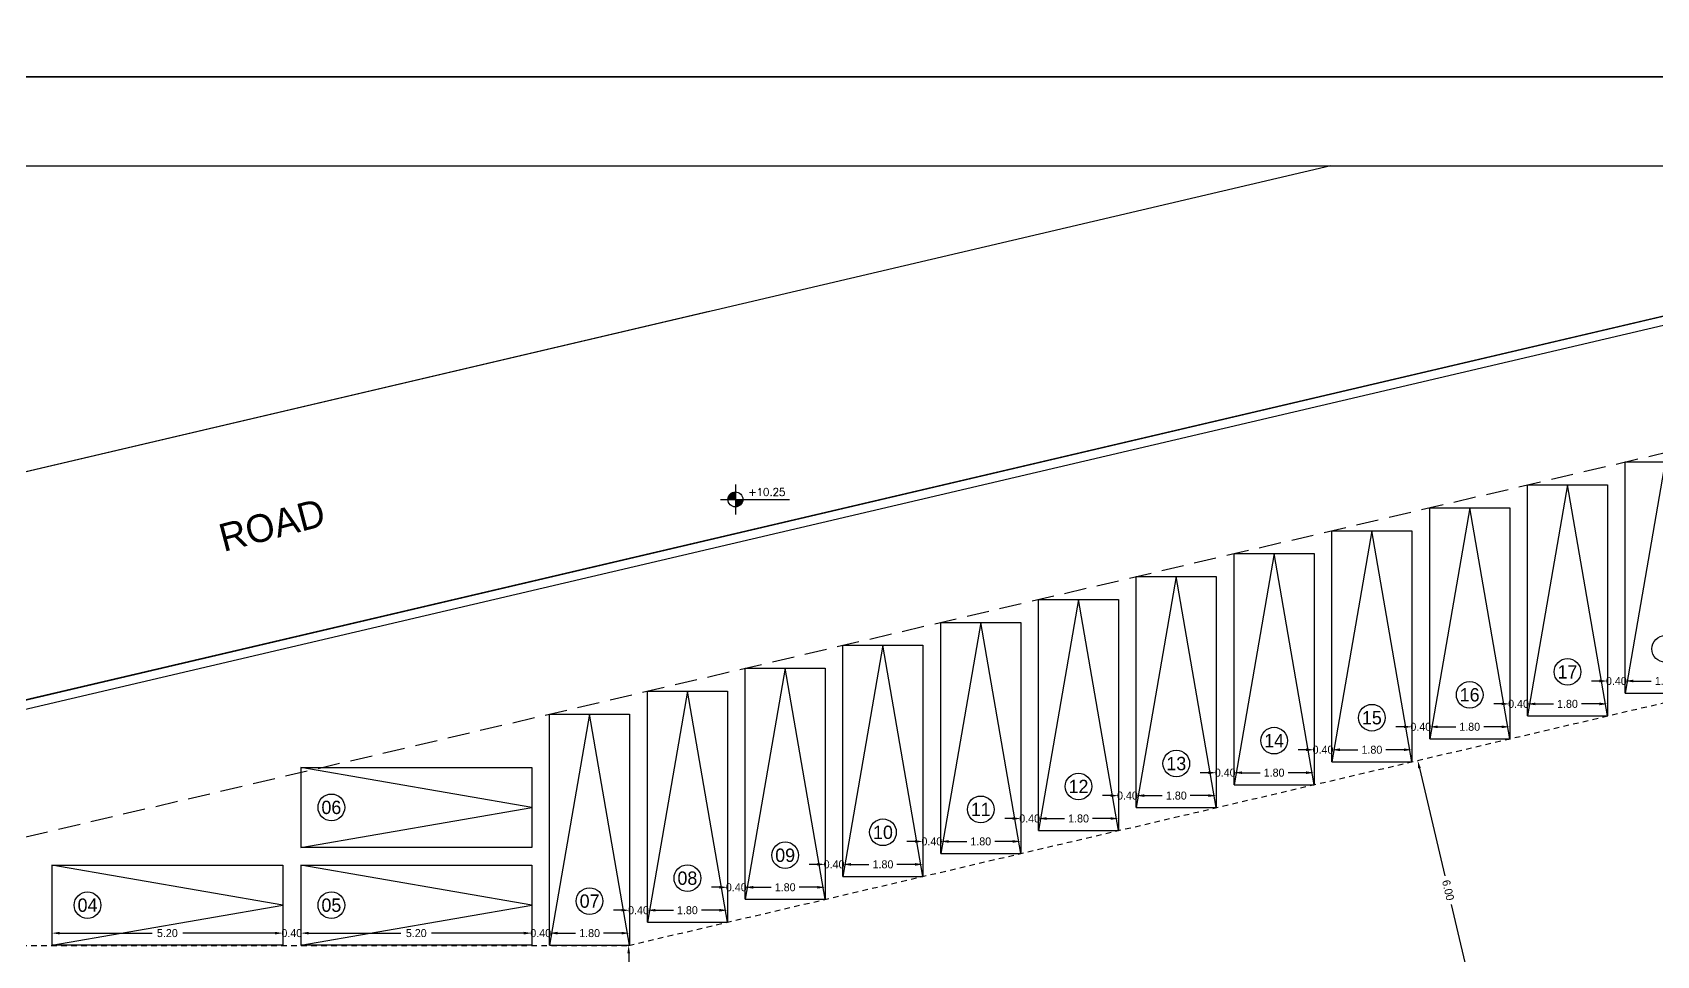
# Model space of a CAD drawing. Header units: metres. Extents: x -353217 to -351774, y -68080 to -67552.
# Drawn here: x -352463.63 to -352427.09, y -67859.64 to -67838.88 of the extents above; entities that cross this region are included whole.
import ezdxf
from ezdxf.enums import TextEntityAlignment as Align

# ---------------------------------------------------------------- set-up
doc = ezdxf.new("R2010")
doc.units = ezdxf.units.M
doc.header["$MEASUREMENT"] = 0
doc.header["$PDMODE"] = 2
doc.header["$PDSIZE"] = -0.6
doc.linetypes.add('DASHED', pattern=[0.75, 0.5, -0.25])
doc.linetypes.add('HIDDEN2', pattern=[0.1875, 0.125, -0.0625])
for name, color, linetype in [('A-dim', 4, 'Continuous'), ('A-levels', 4, 'Continuous'), ('A-TEXT', 6, 'Continuous'), ('A-walls', 5, 'Continuous'), ('axe', 9, 'HIDDEN2'), ('car', 7, 'Continuous'), ('Dim', 40, 'Continuous'), ('etage courant', 10, 'Continuous'), ('lot', 3, 'Continuous')]:
    doc.layers.add(name, color=color, linetype=linetype)
doc.styles.add('ROMANS', font='romans', dxfattribs={"height": 0.4})
doc.dimstyles.get("Standard").update_dxf_attribs({"dimtxt": 0.18, "dimasz": 0.18, "dimexe": 0.18, "dimexo": 0.0625, "dimgap": 0.09, "dimtad": 0, "dimzin": 0, "dimdsep": 46, "dimtxsty": 'Standard', "dimcen": 0.09, "dimse1": 1, "dimse2": 1, "dimadec": 0, "dimazin": 0, "dimtfac": 1, "dimtix": 1, "dimtofl": 0, "dimtmove": 0, "dimatfit": 3, "dimfxl": 1, "dimtolj": 1, "dimtzin": 0, "dimarcsym": 0})

# ---------------------------------------------------------------- blocks, each defined once
blk = doc.blocks.new('planlev')
h = blk.add_hatch(color=256)
h.paths.add_polyline_path([(0, 0.2, 0.414214), (-0.2, 0), (0, 0)])
h.paths.add_polyline_path([(0.2, 0), (0, 0), (0, -0.2, 0.414214)])
for p, q in [((-0.4, 0), (1.445, 0)), ((0, 0.4), (0, -0.4))]:
    blk.add_line(p, q)
blk.add_circle((0, 0), 0.2)
at = {"style": 'ROMANS'}
for tag, p in [('LEVEL-NOTATION', (0.345, 0.099)), ('FINISH', (0.345, -0.301))]:
    blk.add_attdef(tag, p, '', height=0.2, dxfattribs=at)
blk = doc.blocks.new('*D7')
at = {"layer": 'A-dim', "color": 0, "lineweight": -2, "transparency": 16777216}
for p, q in [((-352463.011, -67859.141), (-352460.936, -67859.141)), ((-352458.171, -67859.141), (-352460.246, -67859.141))]:
    blk.add_line(p, q, dxfattribs=at)
at = {"layer": 'A-dim', "color": 0, "transparency": 16777216}
for points in [[(-352463.011, -67859.111), (-352463.011, -67859.171), (-352463.191, -67859.141)], [(-352458.171, -67859.111), (-352458.171, -67859.171), (-352457.991, -67859.141)]]:
    blk.add_solid(points, dxfattribs=at)
at = {"layer": 'Defpoints', "color": 0, "transparency": 16777216}
for p in [(-352457.991, -67859.141), (-352463.191, -67859.412), (-352457.991, -67859.41)]:
    blk.add_point(p, dxfattribs=at)
at = {"layer": 'A-dim', "color": 0, "transparency": 16777216, "insert": (-352460.591, -67859.141), "char_height": 0.18, "attachment_point": 5}
blk.add_mtext('\\A1;5.20', dxfattribs=at)
blk = doc.blocks.new('*D8')
at = {"layer": 'A-dim', "color": 0, "lineweight": -2, "transparency": 16777216}
for p, q in [((-352458.171, -67859.141), (-352458.351, -67859.141)), ((-352457.411, -67859.141), (-352457.231, -67859.141))]:
    blk.add_line(p, q, dxfattribs=at)
at = {"layer": 'A-dim', "color": 0, "transparency": 16777216}
for points in [[(-352458.171, -67859.111), (-352458.171, -67859.171), (-352457.991, -67859.141)], [(-352457.411, -67859.111), (-352457.411, -67859.171), (-352457.591, -67859.141)]]:
    blk.add_solid(points, dxfattribs=at)
at = {"layer": 'Defpoints', "color": 0, "transparency": 16777216}
for p in [(-352457.591, -67859.141), (-352457.591, -67859.141), (-352457.991, -67859.41)]:
    blk.add_point(p, dxfattribs=at)
at = {"layer": 'A-dim', "color": 0, "transparency": 16777216, "insert": (-352457.791, -67859.141), "char_height": 0.18, "attachment_point": 5}
blk.add_mtext('\\A1;0.40', dxfattribs=at)
blk = doc.blocks.new('*D9')
at = {"layer": 'A-dim', "color": 0, "lineweight": -2, "transparency": 16777216}
for p, q in [((-352457.411, -67859.141), (-352455.336, -67859.141)), ((-352452.571, -67859.141), (-352454.646, -67859.141))]:
    blk.add_line(p, q, dxfattribs=at)
at = {"layer": 'A-dim', "color": 0, "transparency": 16777216}
for points in [[(-352457.411, -67859.111), (-352457.411, -67859.171), (-352457.591, -67859.141)], [(-352452.571, -67859.111), (-352452.571, -67859.171), (-352452.391, -67859.141)]]:
    blk.add_solid(points, dxfattribs=at)
at = {"layer": 'Defpoints', "color": 0, "transparency": 16777216}
for p in [(-352452.391, -67858.51), (-352457.591, -67859.141), (-352452.391, -67859.141)]:
    blk.add_point(p, dxfattribs=at)
at = {"layer": 'A-dim', "color": 0, "transparency": 16777216, "insert": (-352454.991, -67859.141), "char_height": 0.18, "attachment_point": 5}
blk.add_mtext('\\A1;5.20', dxfattribs=at)
blk = doc.blocks.new('*D10')
at = {"layer": 'A-dim', "color": 0, "lineweight": -2, "transparency": 16777216}
for p, q in [((-352452.571, -67859.141), (-352452.751, -67859.141)), ((-352451.811, -67859.141), (-352451.631, -67859.141))]:
    blk.add_line(p, q, dxfattribs=at)
at = {"layer": 'A-dim', "color": 0, "transparency": 16777216}
for points in [[(-352452.571, -67859.111), (-352452.571, -67859.171), (-352452.391, -67859.141)], [(-352451.811, -67859.111), (-352451.811, -67859.171), (-352451.991, -67859.141)]]:
    blk.add_solid(points, dxfattribs=at)
at = {"layer": 'Defpoints', "color": 0, "transparency": 16777216}
for p in [(-352452.391, -67858.51), (-352451.991, -67859.141), (-352451.991, -67859.141)]:
    blk.add_point(p, dxfattribs=at)
at = {"layer": 'A-dim', "color": 0, "transparency": 16777216, "insert": (-352452.191, -67859.141), "char_height": 0.18, "attachment_point": 5}
blk.add_mtext('\\A1;0.40', dxfattribs=at)
blk = doc.blocks.new('*D11')
at = {"layer": 'A-dim', "color": 0, "lineweight": -2, "transparency": 16777216}
for p, q in [((-352451.811, -67859.141), (-352451.406, -67859.141)), ((-352450.371, -67859.141), (-352450.776, -67859.141))]:
    blk.add_line(p, q, dxfattribs=at)
at = {"layer": 'A-dim', "color": 0, "transparency": 16777216}
for points in [[(-352451.811, -67859.111), (-352451.811, -67859.171), (-352451.991, -67859.141)], [(-352450.371, -67859.111), (-352450.371, -67859.171), (-352450.191, -67859.141)]]:
    blk.add_solid(points, dxfattribs=at)
at = {"layer": 'Defpoints', "color": 0, "transparency": 16777216}
for p in [(-352451.991, -67859.141), (-352450.191, -67859.141), (-352450.191, -67859.141)]:
    blk.add_point(p, dxfattribs=at)
at = {"layer": 'A-dim', "color": 0, "transparency": 16777216, "insert": (-352451.091, -67859.141), "char_height": 0.18, "attachment_point": 5}
blk.add_mtext('\\A1;1.80', dxfattribs=at)
blk = doc.blocks.new('*D12')
at = {"layer": 'A-dim', "color": 0, "lineweight": -2, "transparency": 16777216}
for p, q in [((-352450.371, -67858.626), (-352450.551, -67858.626)), ((-352449.611, -67858.626), (-352449.431, -67858.626))]:
    blk.add_line(p, q, dxfattribs=at)
at = {"layer": 'A-dim', "color": 0, "transparency": 16777216}
for points in [[(-352450.371, -67858.596), (-352450.371, -67858.656), (-352450.191, -67858.626)], [(-352449.611, -67858.596), (-352449.611, -67858.656), (-352449.791, -67858.626)]]:
    blk.add_solid(points, dxfattribs=at)
at = {"layer": 'Defpoints', "color": 0, "transparency": 16777216}
for p in [(-352450.191, -67857.995), (-352449.791, -67858.626), (-352449.791, -67858.626)]:
    blk.add_point(p, dxfattribs=at)
at = {"layer": 'A-dim', "color": 0, "transparency": 16777216, "insert": (-352449.991, -67858.626), "char_height": 0.18, "attachment_point": 5}
blk.add_mtext('\\A1;0.40', dxfattribs=at)
blk = doc.blocks.new('*D13')
at = {"layer": 'A-dim', "color": 0, "lineweight": -2, "transparency": 16777216}
for p, q in [((-352449.611, -67858.626), (-352449.206, -67858.626)), ((-352448.171, -67858.626), (-352448.576, -67858.626))]:
    blk.add_line(p, q, dxfattribs=at)
at = {"layer": 'A-dim', "color": 0, "transparency": 16777216}
for points in [[(-352449.611, -67858.596), (-352449.611, -67858.656), (-352449.791, -67858.626)], [(-352448.171, -67858.596), (-352448.171, -67858.656), (-352447.991, -67858.626)]]:
    blk.add_solid(points, dxfattribs=at)
at = {"layer": 'Defpoints', "color": 0, "transparency": 16777216}
for p in [(-352449.791, -67858.626), (-352447.991, -67858.626), (-352447.991, -67858.626)]:
    blk.add_point(p, dxfattribs=at)
at = {"layer": 'A-dim', "color": 0, "transparency": 16777216, "insert": (-352448.891, -67858.626), "char_height": 0.18, "attachment_point": 5}
blk.add_mtext('\\A1;1.80', dxfattribs=at)
blk = doc.blocks.new('*D14')
at = {"layer": 'A-dim', "color": 0, "lineweight": -2, "transparency": 16777216}
for p, q in [((-352448.171, -67858.11), (-352448.351, -67858.11)), ((-352447.411, -67858.11), (-352447.231, -67858.11))]:
    blk.add_line(p, q, dxfattribs=at)
at = {"layer": 'A-dim', "color": 0, "transparency": 16777216}
for points in [[(-352448.171, -67858.08), (-352448.171, -67858.14), (-352447.991, -67858.11)], [(-352447.411, -67858.08), (-352447.411, -67858.14), (-352447.591, -67858.11)]]:
    blk.add_solid(points, dxfattribs=at)
at = {"layer": 'Defpoints', "color": 0, "transparency": 16777216}
for p in [(-352447.991, -67857.479), (-352447.591, -67858.11), (-352447.591, -67858.11)]:
    blk.add_point(p, dxfattribs=at)
at = {"layer": 'A-dim', "color": 0, "transparency": 16777216, "insert": (-352447.791, -67858.11), "char_height": 0.18, "attachment_point": 5}
blk.add_mtext('\\A1;0.40', dxfattribs=at)
blk = doc.blocks.new('*D15')
at = {"layer": 'A-dim', "color": 0, "lineweight": -2, "transparency": 16777216}
for p, q in [((-352447.411, -67858.11), (-352447.006, -67858.11)), ((-352445.971, -67858.11), (-352446.376, -67858.11))]:
    blk.add_line(p, q, dxfattribs=at)
at = {"layer": 'A-dim', "color": 0, "transparency": 16777216}
for points in [[(-352447.411, -67858.08), (-352447.411, -67858.14), (-352447.591, -67858.11)], [(-352445.971, -67858.08), (-352445.971, -67858.14), (-352445.791, -67858.11)]]:
    blk.add_solid(points, dxfattribs=at)
at = {"layer": 'Defpoints', "color": 0, "transparency": 16777216}
for p in [(-352447.591, -67858.11), (-352445.791, -67858.11), (-352445.791, -67858.11)]:
    blk.add_point(p, dxfattribs=at)
at = {"layer": 'A-dim', "color": 0, "transparency": 16777216, "insert": (-352446.691, -67858.11), "char_height": 0.18, "attachment_point": 5}
blk.add_mtext('\\A1;1.80', dxfattribs=at)
blk = doc.blocks.new('*D16')
at = {"layer": 'A-dim', "color": 0, "lineweight": -2, "transparency": 16777216}
for p, q in [((-352445.971, -67857.594), (-352446.151, -67857.594)), ((-352445.211, -67857.594), (-352445.031, -67857.594))]:
    blk.add_line(p, q, dxfattribs=at)
at = {"layer": 'A-dim', "color": 0, "transparency": 16777216}
for points in [[(-352445.971, -67857.564), (-352445.971, -67857.624), (-352445.791, -67857.594)], [(-352445.211, -67857.564), (-352445.211, -67857.624), (-352445.391, -67857.594)]]:
    blk.add_solid(points, dxfattribs=at)
at = {"layer": 'Defpoints', "color": 0, "transparency": 16777216}
for p in [(-352445.791, -67856.963), (-352445.391, -67857.594), (-352445.391, -67857.594)]:
    blk.add_point(p, dxfattribs=at)
at = {"layer": 'A-dim', "color": 0, "transparency": 16777216, "insert": (-352445.591, -67857.594), "char_height": 0.18, "attachment_point": 5}
blk.add_mtext('\\A1;0.40', dxfattribs=at)
blk = doc.blocks.new('*D17')
at = {"layer": 'A-dim', "color": 0, "lineweight": -2, "transparency": 16777216}
for p, q in [((-352445.211, -67857.594), (-352444.806, -67857.594)), ((-352443.771, -67857.594), (-352444.176, -67857.594))]:
    blk.add_line(p, q, dxfattribs=at)
at = {"layer": 'A-dim', "color": 0, "transparency": 16777216}
for points in [[(-352445.211, -67857.564), (-352445.211, -67857.624), (-352445.391, -67857.594)], [(-352443.771, -67857.564), (-352443.771, -67857.624), (-352443.591, -67857.594)]]:
    blk.add_solid(points, dxfattribs=at)
at = {"layer": 'Defpoints', "color": 0, "transparency": 16777216}
for p in [(-352445.391, -67857.594), (-352443.591, -67857.594), (-352443.591, -67857.594)]:
    blk.add_point(p, dxfattribs=at)
at = {"layer": 'A-dim', "color": 0, "transparency": 16777216, "insert": (-352444.491, -67857.594), "char_height": 0.18, "attachment_point": 5}
blk.add_mtext('\\A1;1.80', dxfattribs=at)
blk = doc.blocks.new('*D18')
at = {"layer": 'A-dim', "color": 0, "lineweight": -2, "transparency": 16777216}
for p, q in [((-352443.771, -67857.078), (-352443.951, -67857.078)), ((-352443.011, -67857.078), (-352442.831, -67857.078))]:
    blk.add_line(p, q, dxfattribs=at)
at = {"layer": 'A-dim', "color": 0, "transparency": 16777216}
for points in [[(-352443.771, -67857.048), (-352443.771, -67857.108), (-352443.591, -67857.078)], [(-352443.011, -67857.048), (-352443.011, -67857.108), (-352443.191, -67857.078)]]:
    blk.add_solid(points, dxfattribs=at)
at = {"layer": 'Defpoints', "color": 0, "transparency": 16777216}
for p in [(-352443.591, -67856.447), (-352443.191, -67857.078), (-352443.191, -67857.078)]:
    blk.add_point(p, dxfattribs=at)
at = {"layer": 'A-dim', "color": 0, "transparency": 16777216, "insert": (-352443.391, -67857.078), "char_height": 0.18, "attachment_point": 5}
blk.add_mtext('\\A1;0.40', dxfattribs=at)
blk = doc.blocks.new('*D19')
at = {"layer": 'A-dim', "color": 0, "lineweight": -2, "transparency": 16777216}
for p, q in [((-352443.011, -67857.078), (-352442.606, -67857.078)), ((-352441.571, -67857.078), (-352441.976, -67857.078))]:
    blk.add_line(p, q, dxfattribs=at)
at = {"layer": 'A-dim', "color": 0, "transparency": 16777216}
for points in [[(-352443.011, -67857.048), (-352443.011, -67857.108), (-352443.191, -67857.078)], [(-352441.571, -67857.048), (-352441.571, -67857.108), (-352441.391, -67857.078)]]:
    blk.add_solid(points, dxfattribs=at)
at = {"layer": 'Defpoints', "color": 0, "transparency": 16777216}
for p in [(-352443.191, -67857.078), (-352441.391, -67857.078), (-352441.391, -67857.078)]:
    blk.add_point(p, dxfattribs=at)
at = {"layer": 'A-dim', "color": 0, "transparency": 16777216, "insert": (-352442.291, -67857.078), "char_height": 0.18, "attachment_point": 5}
blk.add_mtext('\\A1;1.80', dxfattribs=at)
blk = doc.blocks.new('*D20')
at = {"layer": 'A-dim', "color": 0, "lineweight": -2, "transparency": 16777216}
for p, q in [((-352441.571, -67856.562), (-352441.751, -67856.562)), ((-352440.811, -67856.562), (-352440.631, -67856.562))]:
    blk.add_line(p, q, dxfattribs=at)
at = {"layer": 'A-dim', "color": 0, "transparency": 16777216}
for points in [[(-352441.571, -67856.532), (-352441.571, -67856.592), (-352441.391, -67856.562)], [(-352440.811, -67856.532), (-352440.811, -67856.592), (-352440.991, -67856.562)]]:
    blk.add_solid(points, dxfattribs=at)
at = {"layer": 'Defpoints', "color": 0, "transparency": 16777216}
for p in [(-352441.391, -67855.931), (-352440.991, -67856.562), (-352440.991, -67856.562)]:
    blk.add_point(p, dxfattribs=at)
at = {"layer": 'A-dim', "color": 0, "transparency": 16777216, "insert": (-352441.191, -67856.562), "char_height": 0.18, "attachment_point": 5}
blk.add_mtext('\\A1;0.40', dxfattribs=at)
blk = doc.blocks.new('*D21')
at = {"layer": 'A-dim', "color": 0, "lineweight": -2, "transparency": 16777216}
for p, q in [((-352440.811, -67856.562), (-352440.406, -67856.562)), ((-352439.371, -67856.562), (-352439.776, -67856.562))]:
    blk.add_line(p, q, dxfattribs=at)
at = {"layer": 'A-dim', "color": 0, "transparency": 16777216}
for points in [[(-352440.811, -67856.532), (-352440.811, -67856.592), (-352440.991, -67856.562)], [(-352439.371, -67856.532), (-352439.371, -67856.592), (-352439.191, -67856.562)]]:
    blk.add_solid(points, dxfattribs=at)
at = {"layer": 'Defpoints', "color": 0, "transparency": 16777216}
for p in [(-352440.991, -67856.562), (-352439.191, -67856.562), (-352439.191, -67856.562)]:
    blk.add_point(p, dxfattribs=at)
at = {"layer": 'A-dim', "color": 0, "transparency": 16777216, "insert": (-352440.091, -67856.562), "char_height": 0.18, "attachment_point": 5}
blk.add_mtext('\\A1;1.80', dxfattribs=at)
blk = doc.blocks.new('*D22')
at = {"layer": 'A-dim', "color": 0, "lineweight": -2, "transparency": 16777216}
for p, q in [((-352439.371, -67856.047), (-352439.551, -67856.047)), ((-352438.611, -67856.047), (-352438.431, -67856.047))]:
    blk.add_line(p, q, dxfattribs=at)
at = {"layer": 'A-dim', "color": 0, "transparency": 16777216}
for points in [[(-352439.371, -67856.017), (-352439.371, -67856.077), (-352439.191, -67856.047)], [(-352438.611, -67856.017), (-352438.611, -67856.077), (-352438.791, -67856.047)]]:
    blk.add_solid(points, dxfattribs=at)
at = {"layer": 'Defpoints', "color": 0, "transparency": 16777216}
for p in [(-352439.191, -67855.416), (-352438.791, -67856.047), (-352438.791, -67856.047)]:
    blk.add_point(p, dxfattribs=at)
at = {"layer": 'A-dim', "color": 0, "transparency": 16777216, "insert": (-352438.991, -67856.047), "char_height": 0.18, "attachment_point": 5}
blk.add_mtext('\\A1;0.40', dxfattribs=at)
blk = doc.blocks.new('*D23')
at = {"layer": 'A-dim', "color": 0, "lineweight": -2, "transparency": 16777216}
for p, q in [((-352438.611, -67856.047), (-352438.206, -67856.047)), ((-352437.171, -67856.047), (-352437.576, -67856.047))]:
    blk.add_line(p, q, dxfattribs=at)
at = {"layer": 'A-dim', "color": 0, "transparency": 16777216}
for points in [[(-352438.611, -67856.017), (-352438.611, -67856.077), (-352438.791, -67856.047)], [(-352437.171, -67856.017), (-352437.171, -67856.077), (-352436.991, -67856.047)]]:
    blk.add_solid(points, dxfattribs=at)
at = {"layer": 'Defpoints', "color": 0, "transparency": 16777216}
for p in [(-352438.791, -67856.047), (-352436.991, -67856.047), (-352436.991, -67856.047)]:
    blk.add_point(p, dxfattribs=at)
at = {"layer": 'A-dim', "color": 0, "transparency": 16777216, "insert": (-352437.891, -67856.047), "char_height": 0.18, "attachment_point": 5}
blk.add_mtext('\\A1;1.80', dxfattribs=at)
blk = doc.blocks.new('*D24')
at = {"layer": 'A-dim', "color": 0, "lineweight": -2, "transparency": 16777216}
for p, q in [((-352437.171, -67855.531), (-352437.351, -67855.531)), ((-352436.411, -67855.531), (-352436.231, -67855.531))]:
    blk.add_line(p, q, dxfattribs=at)
at = {"layer": 'A-dim', "color": 0, "transparency": 16777216}
for points in [[(-352437.171, -67855.501), (-352437.171, -67855.561), (-352436.991, -67855.531)], [(-352436.411, -67855.501), (-352436.411, -67855.561), (-352436.591, -67855.531)]]:
    blk.add_solid(points, dxfattribs=at)
at = {"layer": 'Defpoints', "color": 0, "transparency": 16777216}
for p in [(-352436.991, -67854.9), (-352436.591, -67855.531), (-352436.591, -67855.531)]:
    blk.add_point(p, dxfattribs=at)
at = {"layer": 'A-dim', "color": 0, "transparency": 16777216, "insert": (-352436.791, -67855.531), "char_height": 0.18, "attachment_point": 5}
blk.add_mtext('\\A1;0.40', dxfattribs=at)
blk = doc.blocks.new('*D25')
at = {"layer": 'A-dim', "color": 0, "lineweight": -2, "transparency": 16777216}
for p, q in [((-352436.411, -67855.531), (-352436.006, -67855.531)), ((-352434.971, -67855.531), (-352435.376, -67855.531))]:
    blk.add_line(p, q, dxfattribs=at)
at = {"layer": 'A-dim', "color": 0, "transparency": 16777216}
for points in [[(-352436.411, -67855.501), (-352436.411, -67855.561), (-352436.591, -67855.531)], [(-352434.971, -67855.501), (-352434.971, -67855.561), (-352434.791, -67855.531)]]:
    blk.add_solid(points, dxfattribs=at)
at = {"layer": 'Defpoints', "color": 0, "transparency": 16777216}
for p in [(-352436.591, -67855.531), (-352434.791, -67855.531), (-352434.791, -67855.531)]:
    blk.add_point(p, dxfattribs=at)
at = {"layer": 'A-dim', "color": 0, "transparency": 16777216, "insert": (-352435.691, -67855.531), "char_height": 0.18, "attachment_point": 5}
blk.add_mtext('\\A1;1.80', dxfattribs=at)
blk = doc.blocks.new('*D26')
at = {"layer": 'A-dim', "color": 0, "lineweight": -2, "transparency": 16777216}
for p, q in [((-352434.971, -67855.015), (-352435.151, -67855.015)), ((-352434.211, -67855.015), (-352434.031, -67855.015))]:
    blk.add_line(p, q, dxfattribs=at)
at = {"layer": 'A-dim', "color": 0, "transparency": 16777216}
for points in [[(-352434.971, -67854.985), (-352434.971, -67855.045), (-352434.791, -67855.015)], [(-352434.211, -67854.985), (-352434.211, -67855.045), (-352434.391, -67855.015)]]:
    blk.add_solid(points, dxfattribs=at)
at = {"layer": 'Defpoints', "color": 0, "transparency": 16777216}
for p in [(-352434.791, -67854.384), (-352434.391, -67855.015), (-352434.391, -67855.015)]:
    blk.add_point(p, dxfattribs=at)
at = {"layer": 'A-dim', "color": 0, "transparency": 16777216, "insert": (-352434.591, -67855.015), "char_height": 0.18, "attachment_point": 5}
blk.add_mtext('\\A1;0.40', dxfattribs=at)
blk = doc.blocks.new('*D27')
at = {"layer": 'A-dim', "color": 0, "lineweight": -2, "transparency": 16777216}
for p, q in [((-352434.211, -67855.015), (-352433.806, -67855.015)), ((-352432.771, -67855.015), (-352433.176, -67855.015))]:
    blk.add_line(p, q, dxfattribs=at)
at = {"layer": 'A-dim', "color": 0, "transparency": 16777216}
for points in [[(-352434.211, -67854.985), (-352434.211, -67855.045), (-352434.391, -67855.015)], [(-352432.771, -67854.985), (-352432.771, -67855.045), (-352432.591, -67855.015)]]:
    blk.add_solid(points, dxfattribs=at)
at = {"layer": 'Defpoints', "color": 0, "transparency": 16777216}
for p in [(-352434.391, -67855.015), (-352432.591, -67855.015), (-352432.591, -67855.015)]:
    blk.add_point(p, dxfattribs=at)
at = {"layer": 'A-dim', "color": 0, "transparency": 16777216, "insert": (-352433.491, -67855.015), "char_height": 0.18, "attachment_point": 5}
blk.add_mtext('\\A1;1.80', dxfattribs=at)
blk = doc.blocks.new('*D28')
at = {"layer": 'A-dim', "color": 0, "lineweight": -2, "transparency": 16777216}
for p, q in [((-352432.771, -67854.499), (-352432.951, -67854.499)), ((-352432.011, -67854.499), (-352431.831, -67854.499))]:
    blk.add_line(p, q, dxfattribs=at)
at = {"layer": 'A-dim', "color": 0, "transparency": 16777216}
for points in [[(-352432.771, -67854.469), (-352432.771, -67854.529), (-352432.591, -67854.499)], [(-352432.011, -67854.469), (-352432.011, -67854.529), (-352432.191, -67854.499)]]:
    blk.add_solid(points, dxfattribs=at)
at = {"layer": 'Defpoints', "color": 0, "transparency": 16777216}
for p in [(-352432.591, -67853.868), (-352432.191, -67854.499), (-352432.191, -67854.499)]:
    blk.add_point(p, dxfattribs=at)
at = {"layer": 'A-dim', "color": 0, "transparency": 16777216, "insert": (-352432.391, -67854.499), "char_height": 0.18, "attachment_point": 5}
blk.add_mtext('\\A1;0.40', dxfattribs=at)
blk = doc.blocks.new('*D29')
at = {"layer": 'A-dim', "color": 0, "lineweight": -2, "transparency": 16777216}
for p, q in [((-352432.011, -67854.499), (-352431.606, -67854.499)), ((-352430.571, -67854.499), (-352430.976, -67854.499))]:
    blk.add_line(p, q, dxfattribs=at)
at = {"layer": 'A-dim', "color": 0, "transparency": 16777216}
for points in [[(-352432.011, -67854.469), (-352432.011, -67854.529), (-352432.191, -67854.499)], [(-352430.571, -67854.469), (-352430.571, -67854.529), (-352430.391, -67854.499)]]:
    blk.add_solid(points, dxfattribs=at)
at = {"layer": 'Defpoints', "color": 0, "transparency": 16777216}
for p in [(-352432.191, -67854.499), (-352430.391, -67854.499), (-352430.391, -67854.499)]:
    blk.add_point(p, dxfattribs=at)
at = {"layer": 'A-dim', "color": 0, "transparency": 16777216, "insert": (-352431.291, -67854.499), "char_height": 0.18, "attachment_point": 5}
blk.add_mtext('\\A1;1.80', dxfattribs=at)
blk = doc.blocks.new('*D30')
at = {"layer": 'A-dim', "color": 0, "lineweight": -2, "transparency": 16777216}
for p, q in [((-352430.571, -67853.983), (-352430.751, -67853.983)), ((-352429.811, -67853.983), (-352429.631, -67853.983))]:
    blk.add_line(p, q, dxfattribs=at)
at = {"layer": 'A-dim', "color": 0, "transparency": 16777216}
for points in [[(-352430.571, -67853.953), (-352430.571, -67854.013), (-352430.391, -67853.983)], [(-352429.811, -67853.953), (-352429.811, -67854.013), (-352429.991, -67853.983)]]:
    blk.add_solid(points, dxfattribs=at)
at = {"layer": 'Defpoints', "color": 0, "transparency": 16777216}
for p in [(-352430.391, -67853.353), (-352429.991, -67853.983), (-352429.991, -67853.983)]:
    blk.add_point(p, dxfattribs=at)
at = {"layer": 'A-dim', "color": 0, "transparency": 16777216, "insert": (-352430.191, -67853.983), "char_height": 0.18, "attachment_point": 5}
blk.add_mtext('\\A1;0.40', dxfattribs=at)
blk = doc.blocks.new('*D31')
at = {"layer": 'A-dim', "color": 0, "lineweight": -2, "transparency": 16777216}
for p, q in [((-352429.811, -67853.983), (-352429.406, -67853.983)), ((-352428.371, -67853.983), (-352428.776, -67853.983))]:
    blk.add_line(p, q, dxfattribs=at)
at = {"layer": 'A-dim', "color": 0, "transparency": 16777216}
for points in [[(-352429.811, -67853.953), (-352429.811, -67854.013), (-352429.991, -67853.983)], [(-352428.371, -67853.953), (-352428.371, -67854.013), (-352428.191, -67853.983)]]:
    blk.add_solid(points, dxfattribs=at)
at = {"layer": 'Defpoints', "color": 0, "transparency": 16777216}
for p in [(-352429.991, -67853.983), (-352428.191, -67853.983), (-352428.191, -67853.983)]:
    blk.add_point(p, dxfattribs=at)
at = {"layer": 'A-dim', "color": 0, "transparency": 16777216, "insert": (-352429.091, -67853.983), "char_height": 0.18, "attachment_point": 5}
blk.add_mtext('\\A1;1.80', dxfattribs=at)
blk = doc.blocks.new('*D32')
at = {"layer": 'A-dim', "color": 0, "lineweight": -2, "transparency": 16777216}
for p, q in [((-352428.371, -67853.468), (-352428.551, -67853.468)), ((-352427.611, -67853.468), (-352427.431, -67853.468))]:
    blk.add_line(p, q, dxfattribs=at)
at = {"layer": 'A-dim', "color": 0, "transparency": 16777216}
for points in [[(-352428.371, -67853.438), (-352428.371, -67853.498), (-352428.191, -67853.468)], [(-352427.611, -67853.438), (-352427.611, -67853.498), (-352427.791, -67853.468)]]:
    blk.add_solid(points, dxfattribs=at)
at = {"layer": 'Defpoints', "color": 0, "transparency": 16777216}
for p in [(-352428.191, -67852.837), (-352427.791, -67853.468), (-352427.791, -67853.468)]:
    blk.add_point(p, dxfattribs=at)
at = {"layer": 'A-dim', "color": 0, "transparency": 16777216, "insert": (-352427.991, -67853.468), "char_height": 0.18, "attachment_point": 5}
blk.add_mtext('\\A1;0.40', dxfattribs=at)
blk = doc.blocks.new('*D33')
at = {"layer": 'A-dim', "color": 0, "lineweight": -2, "transparency": 16777216}
for p, q in [((-352427.611, -67853.468), (-352427.206, -67853.468)), ((-352426.171, -67853.468), (-352426.576, -67853.468))]:
    blk.add_line(p, q, dxfattribs=at)
at = {"layer": 'A-dim', "color": 0, "transparency": 16777216}
for points in [[(-352427.611, -67853.438), (-352427.611, -67853.498), (-352427.791, -67853.468)], [(-352426.171, -67853.438), (-352426.171, -67853.498), (-352425.991, -67853.468)]]:
    blk.add_solid(points, dxfattribs=at)
at = {"layer": 'Defpoints', "color": 0, "transparency": 16777216}
for p in [(-352427.791, -67853.468), (-352425.991, -67853.468), (-352425.991, -67853.468)]:
    blk.add_point(p, dxfattribs=at)
at = {"layer": 'A-dim', "color": 0, "transparency": 16777216, "insert": (-352426.891, -67853.468), "char_height": 0.18, "attachment_point": 5}
blk.add_mtext('\\A1;1.80', dxfattribs=at)
blk = doc.blocks.new('*D200')
at = {"layer": 'A-dim', "color": 0, "lineweight": -2, "transparency": 16777216}
for p, q in [((-352432.42, -67855.43), (-352431.851, -67857.854)), ((-352431.132, -67860.921), (-352431.701, -67858.497))]:
    blk.add_line(p, q, dxfattribs=at)
at = {"layer": 'A-dim', "color": 0, "transparency": 16777216}
for points in [[(-352432.39, -67855.423), (-352432.449, -67855.437), (-352432.461, -67855.255)], [(-352431.103, -67860.914), (-352431.162, -67860.928), (-352431.091, -67861.096)]]:
    blk.add_solid(points, dxfattribs=at)
at = {"layer": 'Defpoints', "color": 0, "transparency": 16777216}
for p in [(-352432.601, -67855.288), (-352431.232, -67861.129), (-352431.091, -67861.096)]:
    blk.add_point(p, dxfattribs=at)
at = {"layer": 'A-dim', "color": 0, "transparency": 16777216, "insert": (-352431.776, -67858.175), "char_height": 0.18, "attachment_point": 5, "rotation": 283.1948}
blk.add_mtext('\\A1;6.00', dxfattribs=at)
blk = doc.blocks.new('*D201')
at = {"layer": 'A-dim', "color": 0, "lineweight": -2, "transparency": 16777216}
for p, q in [((-352450.212, -67859.596), (-352450.212, -67862.086)), ((-352450.212, -67865.236), (-352450.212, -67862.746))]:
    blk.add_line(p, q, dxfattribs=at)
at = {"layer": 'A-dim', "color": 0, "transparency": 16777216}
for points in [[(-352450.242, -67859.596), (-352450.182, -67859.596), (-352450.212, -67859.416)], [(-352450.242, -67865.236), (-352450.182, -67865.236), (-352450.212, -67865.416)]]:
    blk.add_solid(points, dxfattribs=at)
at = {"layer": 'Defpoints', "color": 0, "transparency": 16777216}
for p in [(-352450.212, -67859.416), (-352450.212, -67865.416), (-352450.212, -67865.416)]:
    blk.add_point(p, dxfattribs=at)
at = {"layer": 'A-dim', "color": 0, "transparency": 16777216, "insert": (-352450.212, -67862.416), "char_height": 0.18, "attachment_point": 5, "rotation": 90}
blk.add_mtext('\\A1;6.00', dxfattribs=at)

msp = doc.modelspace()

# ---------------------------------------------------------------- linework, layer by layer
for p, q in [((-352434.413589, -67841.8752964), (-352494.2698072, -67855.9064706)), ((-352412.5056638, -67841.8752964), (-352479.9842414, -67857.6932632)), ((-352448.4042372, -67845.1549093), (-352480.1273072, -67852.5912614))]:
    msp.add_line(p, q)
at = {"layer": 'A-TEXT'}
for centre in [(-352426.891215, -67852.746019), (-352429.091215, -67853.2618118), (-352431.291215, -67853.7776046), (-352433.491215, -67854.2933974), (-352435.691215, -67854.8091902), (-352437.891215, -67855.324983), (-352440.091215, -67855.8407758), (-352456.9010604, -67856.3114283), (-352442.291215, -67856.3565686), (-352444.491215, -67856.8723614), (-352446.691215, -67857.3881542), (-352448.891215, -67857.903947), (-352462.3869769, -67858.5114283), (-352456.9010604, -67858.5114283), (-352451.091215, -67858.4197398)]:
    msp.add_circle(centre, 0.3, dxfattribs=at)
at = {"layer": 'A-walls'}
msp.add_lwpolyline([(-352479.7652508, -67858.3676991), (-352479.7797468, -67857.8507424), (-352414.4923415, -67842.5440272), (-352413.8815705, -67868.5693195), (-352428.7166581, -67868.7648419), (-352427.5653906, -67883.5163974), (-352479.0600533, -67883.5163974), (-352479.6250452, -67863.3676991)], dxfattribs=at)
at = {"layer": 'axe'}
msp.add_lwpolyline([(-352479.7797468, -67857.8507424), (-352473.1017922, -67859.4163974), (-352450.2116314, -67859.4163974), (-352414.991215, -67851.1589259)], dxfattribs=at)
at = {"layer": 'car'}
for points in [[(-352427.791215, -67853.7378899), (-352427.791215, -67848.5378899), (-352425.991215, -67848.5378899), (-352425.991215, -67853.7378899), (-352426.891215, -67848.5378899), (-352427.791215, -67853.7378899), (-352425.991215, -67853.7378899)], [(-352429.991215, -67854.2536827), (-352429.991215, -67849.0536827), (-352428.191215, -67849.0536827), (-352428.191215, -67854.2536827), (-352429.091215, -67849.0536827), (-352429.991215, -67854.2536827), (-352428.191215, -67854.2536827)], [(-352432.191215, -67854.7694755), (-352432.191215, -67849.5694755), (-352430.391215, -67849.5694755), (-352430.391215, -67854.7694755), (-352431.291215, -67849.5694755), (-352432.191215, -67854.7694755), (-352430.391215, -67854.7694755)], [(-352434.391215, -67855.2852683), (-352434.391215, -67850.0852683), (-352432.591215, -67850.0852683), (-352432.591215, -67855.2852683), (-352433.491215, -67850.0852683), (-352434.391215, -67855.2852683), (-352432.591215, -67855.2852683)], [(-352436.591215, -67855.8010611), (-352436.591215, -67850.6010611), (-352434.791215, -67850.6010611), (-352434.791215, -67855.8010611), (-352435.691215, -67850.6010611), (-352436.591215, -67855.8010611), (-352434.791215, -67855.8010611)], [(-352438.791215, -67856.3168539), (-352438.791215, -67851.1168539), (-352436.991215, -67851.1168539), (-352436.991215, -67856.3168539), (-352437.891215, -67851.1168539), (-352438.791215, -67856.3168539), (-352436.991215, -67856.3168539)], [(-352440.991215, -67856.8326467), (-352440.991215, -67851.6326467), (-352439.191215, -67851.6326467), (-352439.191215, -67856.8326467), (-352440.091215, -67851.6326467), (-352440.991215, -67856.8326467), (-352439.191215, -67856.8326467)], [(-352443.191215, -67857.3484395), (-352443.191215, -67852.1484395), (-352441.391215, -67852.1484395), (-352441.391215, -67857.3484395), (-352442.291215, -67852.1484395), (-352443.191215, -67857.3484395), (-352441.391215, -67857.3484395)], [(-352445.391215, -67857.8642323), (-352445.391215, -67852.6642323), (-352443.591215, -67852.6642323), (-352443.591215, -67857.8642323), (-352444.491215, -67852.6642323), (-352445.391215, -67857.8642323), (-352443.591215, -67857.8642323)], [(-352447.591215, -67858.3800251), (-352447.591215, -67853.1800251), (-352445.791215, -67853.1800251), (-352445.791215, -67858.3800251), (-352446.691215, -67853.1800251), (-352447.591215, -67858.3800251), (-352445.791215, -67858.3800251)], [(-352449.791215, -67858.8958179), (-352449.791215, -67853.6958179), (-352447.991215, -67853.6958179), (-352447.991215, -67858.8958179), (-352448.891215, -67853.6958179), (-352449.791215, -67858.8958179), (-352447.991215, -67858.8958179)], [(-352451.991215, -67859.4116107), (-352451.991215, -67854.2116107), (-352450.191215, -67854.2116107), (-352450.191215, -67859.4116107), (-352451.091215, -67854.2116107), (-352451.991215, -67859.4116107), (-352450.191215, -67859.4116107)], [(-352457.5916232, -67855.4116108), (-352452.3916234, -67855.4104317), (-352452.3912152, -67857.2104317), (-352457.5912151, -67857.2116107), (-352452.3914193, -67856.3104317), (-352457.5916232, -67855.4116108), (-352457.5912151, -67857.2116107)], [(-352463.1916234, -67857.6116108), (-352457.9916235, -67857.6104317), (-352457.9912154, -67859.4104317), (-352463.1912152, -67859.4116107), (-352457.9914194, -67858.5104317), (-352463.1916234, -67857.6116108), (-352463.1912152, -67859.4116107)], [(-352457.5916232, -67857.6116108), (-352452.3916234, -67857.6104317), (-352452.3912152, -67859.4104317), (-352457.5912151, -67859.4116107), (-352452.3914193, -67858.5104317), (-352457.5916232, -67857.6116108), (-352457.5912151, -67859.4116107)]]:
    msp.add_lwpolyline(points, dxfattribs=at)
at = {"layer": 'Dim'}
for points in [[(-352496.2698072, -67791.8752964), (-352403.2698072, -67791.8752964), (-352403.2698072, -67839.8752964), (-352496.2698072, -67839.8752964)], [(-352496.2698072, -67839.8752964), (-352403.2698072, -67839.8752964), (-352403.2698072, -67887.8752964), (-352496.2698072, -67887.8752964)], [(-352494.2698072, -67841.8752964), (-352405.2698072, -67841.8752964), (-352405.2698072, -67885.8752964), (-352494.2698072, -67885.8752964)]]:
    msp.add_lwpolyline(points, close=True, dxfattribs=at)
at = {"layer": 'lot'}
msp.add_lwpolyline([(-352479.9842414, -67857.6932632), (-352414.2981757, -67842.2930815), (-352413.6768847, -67868.7666391), (-352428.500662, -67868.9620125), (-352427.3491737, -67883.7163974), (-352479.2545236, -67883.7163974), (-352479.9842414, -67857.6932632)], dxfattribs=at)
at = {"layer": 'lot', "linetype": 'DASHED'}
msp.add_lwpolyline([(-352476.9168237, -67860.0554514), (-352417.2106625, -67846.0572659), (-352416.7471723, -67865.8068441), (-352431.7406036, -67866.0044534), (-352430.5924275, -67880.7163974), (-352476.3374678, -67880.7163974)], close=True, dxfattribs=at)

# ---------------------------------------------------------------- block references
at = {"layer": 'A-levels'}
ref = msp.add_blockref('planlev', (-352447.8103809, -67849.3823706), dxfattribs=dict(at, xscale=0.8399999999811083, yscale=0.8400000266188385, zscale=0.8399999999811083, rotation=0.01238904898646651))
ref.add_attrib('LEVEL-NOTATION', '+10.25', (-352447.5205286, -67849.299447), dxfattribs={"height": 0.168, "rotation": 0.01238905, "style": 'ROMANS'})

# ---------------------------------------------------------------- texts
at = {"layer": 'A-TEXT'}
for s, p in [('17', (-352429.091215, -67853.2618118)), ('16', (-352431.291215, -67853.7776046)), ('15', (-352433.491215, -67854.2933974)), ('14', (-352435.691215, -67854.8091902)), ('13', (-352437.891215, -67855.324983)), ('12', (-352440.091215, -67855.8407758)), ('06', (-352456.9010604, -67856.3114283)), ('11', (-352442.291215, -67856.3565686)), ('10', (-352444.491215, -67856.8723614)), ('09', (-352446.691215, -67857.3881542)), ('08', (-352448.891215, -67857.903947)), ('04', (-352462.3869769, -67858.5114283)), ('05', (-352456.9010604, -67858.5114283)), ('07', (-352451.091215, -67858.4197398))]:
    msp.add_text(s, height=0.3, dxfattribs=at).set_placement(p, align=Align.MIDDLE_CENTER)
at = {"layer": 'etage courant'}
msp.add_text('ROAD', height=0.625, rotation=14.66457577, dxfattribs=at).set_placement((-352459.3254977, -67850.5656))

# ---------------------------------------------------------------- dimensions: what is measured, and where the dimension line sits
at = {"layer": 'A-dim'}
for base, p1, p2, override, picture, middle in [((-352427.791215, -67853.4676181), (-352428.1914193, -67852.8367109), (-352427.791215, -67853.4676181), {"dimtmove": 1, "dimfxl": 0.5}, '*D32', (-352427.9913171, -67853.4676181)), ((-352429.991215, -67853.9834109), (-352430.3914193, -67853.3525037), (-352429.991215, -67853.9834109), {"dimtmove": 1, "dimfxl": 0.5}, '*D30', (-352430.1913171, -67853.9834109)), ((-352425.991215, -67853.4676181), (-352427.791215, -67853.4676181), (-352425.991215, -67853.4676181), {"dimtmove": 1, "dimfxl": 0.5}, '*D33', (-352426.891215, -67853.4676181)), ((-352432.191215, -67854.4992037), (-352432.5914193, -67853.8682965), (-352432.191215, -67854.4992037), {"dimtmove": 1, "dimfxl": 0.5}, '*D28', (-352432.3913171, -67854.4992037)), ((-352428.191215, -67853.9834109), (-352429.991215, -67853.9834109), (-352428.191215, -67853.9834109), {"dimtmove": 1, "dimfxl": 0.5}, '*D31', (-352429.091215, -67853.9834109)), ((-352434.391215, -67855.0149965), (-352434.7914193, -67854.3840893), (-352434.391215, -67855.0149965), {"dimtmove": 1, "dimfxl": 0.5}, '*D26', (-352434.5913171, -67855.0149965)), ((-352430.391215, -67854.4992037), (-352432.191215, -67854.4992037), (-352430.391215, -67854.4992037), {"dimtmove": 1, "dimfxl": 0.5}, '*D29', (-352431.291215, -67854.4992037)), ((-352436.591215, -67855.5307893), (-352436.9914193, -67854.8998821), (-352436.591215, -67855.5307893), {"dimtmove": 1, "dimfxl": 0.5}, '*D24', (-352436.7913171, -67855.5307893)), ((-352432.591215, -67855.0149965), (-352434.391215, -67855.0149965), (-352432.591215, -67855.0149965), {"dimtmove": 1, "dimfxl": 0.5}, '*D27', (-352433.491215, -67855.0149965)), ((-352438.791215, -67856.0465821), (-352439.1914193, -67855.4156749), (-352438.791215, -67856.0465821), {"dimtmove": 1, "dimfxl": 0.5}, '*D22', (-352438.9913171, -67856.0465821)), ((-352434.791215, -67855.5307893), (-352436.591215, -67855.5307893), (-352434.791215, -67855.5307893), {"dimtmove": 1, "dimfxl": 0.5}, '*D25', (-352435.691215, -67855.5307893)), ((-352440.991215, -67856.5623749), (-352441.3914193, -67855.9314677), (-352440.991215, -67856.5623749), {"dimtmove": 1, "dimfxl": 0.5}, '*D20', (-352441.1913171, -67856.5623749)), ((-352436.991215, -67856.0465821), (-352438.791215, -67856.0465821), (-352436.991215, -67856.0465821), {"dimtmove": 1, "dimfxl": 0.5}, '*D23', (-352437.891215, -67856.0465821)), ((-352443.191215, -67857.0781677), (-352443.5914193, -67856.4472605), (-352443.191215, -67857.0781677), {"dimtmove": 1, "dimfxl": 0.5}, '*D18', (-352443.3913171, -67857.0781677)), ((-352439.191215, -67856.5623749), (-352440.991215, -67856.5623749), (-352439.191215, -67856.5623749), {"dimtmove": 1, "dimfxl": 0.5}, '*D21', (-352440.091215, -67856.5623749)), ((-352445.391215, -67857.5939605), (-352445.7914193, -67856.9630533), (-352445.391215, -67857.5939605), {"dimtmove": 1, "dimfxl": 0.5}, '*D16', (-352445.5913171, -67857.5939605)), ((-352441.391215, -67857.0781677), (-352443.191215, -67857.0781677), (-352441.391215, -67857.0781677), {"dimtmove": 1, "dimfxl": 0.5}, '*D19', (-352442.291215, -67857.0781677)), ((-352447.591215, -67858.1097533), (-352447.9914193, -67857.4788461), (-352447.591215, -67858.1097533), {"dimtmove": 1, "dimfxl": 0.5}, '*D14', (-352447.7913171, -67858.1097533)), ((-352443.591215, -67857.5939605), (-352445.391215, -67857.5939605), (-352443.591215, -67857.5939605), {"dimtmove": 1, "dimfxl": 0.5}, '*D17', (-352444.491215, -67857.5939605)), ((-352449.791215, -67858.6255461), (-352450.1914193, -67857.9946389), (-352449.791215, -67858.6255461), {"dimtmove": 1, "dimfxl": 0.5}, '*D12', (-352449.9913171, -67858.6255461)), ((-352445.791215, -67858.1097533), (-352447.591215, -67858.1097533), (-352445.791215, -67858.1097533), {"dimtmove": 1, "dimfxl": 0.5}, '*D15', (-352446.691215, -67858.1097533)), ((-352452.3914193, -67859.1413389), (-352457.5912764, -67859.1411137), (-352452.3914193, -67858.5104317), {"dimtmove": 1, "dimfxl": 0.5}, '*D9', (-352454.9913479, -67859.1413389)), ((-352451.991215, -67859.1413389), (-352452.3914193, -67858.5104317), (-352451.991215, -67859.1413389), {"dimtmove": 1, "dimfxl": 0.5}, '*D10', (-352452.1913171, -67859.1413389)), ((-352447.991215, -67858.6255461), (-352449.791215, -67858.6255461), (-352447.991215, -67858.6255461), {"dimtmove": 1, "dimfxl": 0.5}, '*D13', (-352448.891215, -67858.6255461)), ((-352457.9912154, -67859.1413389), (-352463.1912152, -67859.4116107), (-352457.9912154, -67859.4104317), {"dimfxl": 0.5}, '*D7', (-352460.5912153, -67859.1413389)), ((-352457.5912764, -67859.1413389), (-352457.9912154, -67859.4104317), (-352457.5912764, -67859.1411137), {"dimtmove": 1, "dimfxl": 0.5}, '*D8', (-352457.7912459, -67859.1413389)), ((-352450.191215, -67859.1413389), (-352451.991215, -67859.1413389), (-352450.191215, -67859.1413389), {"dimtmove": 1, "dimfxl": 0.5}, '*D11', (-352451.091215, -67859.1413389))]:
    dim = msp.add_linear_dim(base=base, p1=p1, p2=p2, dimstyle='Standard', override=override, dxfattribs=at)
    dim.commit()
    dim.dimension.update_dxf_attribs({"geometry": picture, "text_midpoint": middle})
for p1, p2, distance, picture, middle in [((-352432.6014232, -67855.2876617), (-352431.2318529, -67861.1292605), 0.1444515, '*D200', (-352431.7760001, -67858.1754883)), ((-352450.2116314, -67859.4163974), (-352450.2116314, -67865.4163974), 0, '*D201', (-352450.2116314, -67862.4163974))]:
    dim = msp.add_aligned_dim(p1=p1, p2=p2, distance=distance, dimstyle='Standard', override={"dimfxl": 0.5}, dxfattribs=at)
    dim.commit()
    dim.dimension.update_dxf_attribs({"geometry": picture, "text_midpoint": middle})

doc.saveas('drawing.dxf')
